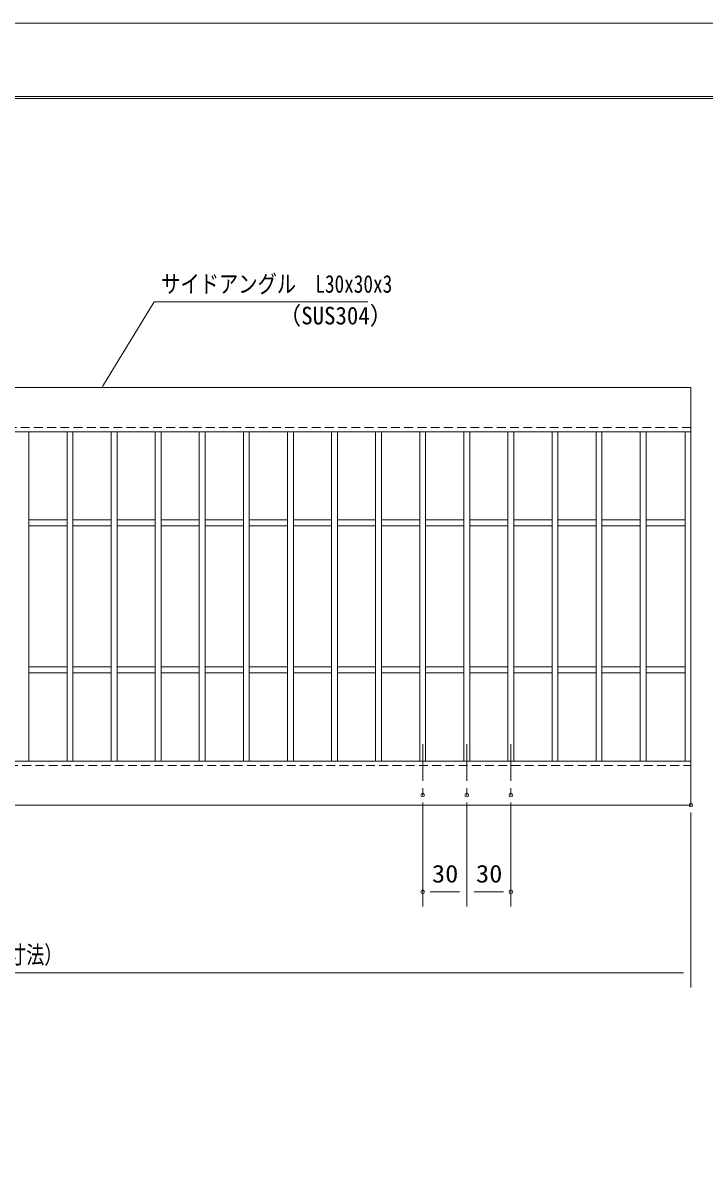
# Model space of a CAD drawing. Units: millimetres, scale not verified. Extents: x -1050 to 1050, y -742 to 742.
# Drawn here: x -122 to 342, y -42 to 742 of the extents above; entities that cross this region are included whole.
import ezdxf
from ezdxf.enums import TextEntityAlignment as Align

# ---------------------------------------------------------------- set-up
doc = ezdxf.new("R2010")
doc.units = ezdxf.units.MM
doc.header["$LTSCALE"] = 5
doc.header["$PDMODE"] = 32
doc.header["$PDSIZE"] = 2.5
doc.linetypes.add('CHAIN1', pattern=[8, 5, -1, 1, -1])
doc.linetypes.add('DASHED1', pattern=[1.8, 1.2, -0.6])
for name, color, linetype, lineweight in [('0-0_7-図\u3000枠', 4, 'Continuous', 9), ('0-1_寸法注釈', 2, 'Continuous', 9), ('0-2_蓋', 5, 'Continuous', 9), ('0-4_DEFPOINTS', 134, 'Continuous', 9), ('0-5_中心線', 6, 'CHAIN1', 9), ('0-6_破線', 4, 'DASHED1', 9)]:
    doc.layers.add(name, color=color, linetype=linetype, lineweight=lineweight)
doc.styles.add('ＭＳ ゴシック', font='')
doc.styles.get('ＭＳ ゴシック').set_extended_font_data('MS Gothic')

msp = doc.modelspace()

# ---------------------------------------------------------------- linework, layer by layer
at = {"layer": '0-0_7-図\u3000枠'}
msp.add_line((-973.75, 691.25), (998.75, 691.25), dxfattribs=at)
msp.add_lwpolyline([(-975, 692.5), (1000, 692.5), (1000, -692.5)], dxfattribs=at)
at = {"layer": '0-1_寸法注釈'}
for p, q in [((149.636, 212.328), (149.636, 141.522)), ((179.636, 212.328), (179.636, 141.522)), ((179.636, 212.328), (179.636, 141.522)), ((209.636, 212.328), (209.636, 141.522)), ((332.136, 205.475), (332.136, 86.344)), ((174.636, 151.522), (154.636, 151.522)), ((184.636, 151.522), (204.636, 151.522)), ((327.136, 96.344), (-657.864, 96.344))]:
    msp.add_line(p, q, dxfattribs=at)
msp.add_lwpolyline([(112.214, 552.749), (-33.113, 552.749), (-68.163, 495.322)], dxfattribs=at)
at = {"layer": '0-2_蓋'}
for p, q in [((332.136, 494.475), (-662.864, 494.475)), ((332.136, 210.475), (332.136, 494.475)), ((332.136, 464.475), (-662.864, 464.475)), ((-118.364, 464.475), (-118.364, 240.475)), ((-92.364, 464.475), (-92.364, 240.475)), ((-88.364, 464.475), (-88.364, 240.475)), ((-62.364, 464.475), (-62.364, 240.475)), ((-58.364, 464.475), (-58.364, 240.475)), ((-32.364, 464.475), (-32.364, 240.475)), ((-28.364, 464.475), (-28.364, 240.475)), ((-2.364, 464.475), (-2.364, 240.475)), ((1.636, 464.475), (1.636, 240.475)), ((27.636, 464.475), (27.636, 240.475)), ((31.636, 464.475), (31.636, 240.475)), ((57.636, 464.475), (57.636, 240.475)), ((61.636, 464.475), (61.636, 240.475)), ((87.636, 464.475), (87.636, 240.475)), ((91.636, 464.475), (91.636, 240.475)), ((117.636, 464.475), (117.636, 240.475)), ((121.636, 464.475), (121.636, 240.475)), ((147.636, 464.475), (147.636, 240.475)), ((151.636, 464.475), (151.636, 240.475)), ((177.636, 464.475), (177.636, 240.475)), ((181.636, 464.475), (181.636, 240.475)), ((207.636, 464.475), (207.636, 240.475)), ((211.636, 464.475), (211.636, 240.475)), ((237.636, 464.475), (237.636, 240.475)), ((241.636, 464.475), (241.636, 240.475)), ((267.636, 464.475), (267.636, 240.475)), ((271.636, 464.475), (271.636, 240.475)), ((297.636, 464.475), (297.636, 240.475)), ((301.636, 464.475), (301.636, 240.475)), ((328.136, 240.475), (328.136, 464.475)), ((-92.364, 404.475), (-118.364, 404.475)), ((-92.364, 400.475), (-118.364, 400.475)), ((-62.364, 404.475), (-88.364, 404.475)), ((-62.364, 400.475), (-88.364, 400.475)), ((-32.364, 404.475), (-58.364, 404.475)), ((-32.364, 400.475), (-58.364, 400.475)), ((-2.364, 404.475), (-28.364, 404.475)), ((-2.364, 400.475), (-28.364, 400.475)), ((27.636, 404.475), (1.636, 404.475)), ((27.636, 400.475), (1.636, 400.475)), ((57.636, 404.475), (31.636, 404.475)), ((57.636, 400.475), (31.636, 400.475)), ((87.636, 404.475), (61.636, 404.475)), ((87.636, 400.475), (61.636, 400.475)), ((117.636, 404.475), (91.636, 404.475)), ((117.636, 400.475), (91.636, 400.475)), ((147.636, 404.475), (121.636, 404.475)), ((147.636, 400.475), (121.636, 400.475)), ((177.636, 404.475), (151.636, 404.475)), ((177.636, 400.475), (151.636, 400.475)), ((207.636, 404.475), (181.636, 404.475)), ((207.636, 400.475), (181.636, 400.475)), ((237.636, 404.475), (211.636, 404.475)), ((237.636, 400.475), (211.636, 400.475)), ((267.636, 404.475), (241.636, 404.475)), ((267.636, 400.475), (241.636, 400.475)), ((297.636, 404.475), (271.636, 404.475)), ((297.636, 400.475), (271.636, 400.475)), ((328.136, 404.475), (301.636, 404.475)), ((328.136, 400.475), (301.636, 400.475)), ((-92.364, 304.475), (-118.364, 304.475)), ((-92.364, 300.475), (-118.364, 300.475)), ((-62.364, 304.475), (-88.364, 304.475)), ((-62.364, 300.475), (-88.364, 300.475)), ((-32.364, 304.475), (-58.364, 304.475)), ((-32.364, 300.475), (-58.364, 300.475)), ((-2.364, 304.475), (-28.364, 304.475)), ((-2.364, 300.475), (-28.364, 300.475)), ((27.636, 304.475), (1.636, 304.475)), ((27.636, 300.475), (1.636, 300.475)), ((57.636, 304.475), (31.636, 304.475)), ((57.636, 300.475), (31.636, 300.475)), ((87.636, 304.475), (61.636, 304.475)), ((87.636, 300.475), (61.636, 300.475)), ((117.636, 304.475), (91.636, 304.475)), ((117.636, 300.475), (91.636, 300.475)), ((147.636, 304.475), (121.636, 304.475)), ((147.636, 300.475), (121.636, 300.475)), ((177.636, 304.475), (151.636, 304.475)), ((177.636, 300.475), (151.636, 300.475)), ((207.636, 304.475), (181.636, 304.475)), ((207.636, 300.475), (181.636, 300.475)), ((237.636, 304.475), (211.636, 304.475)), ((237.636, 300.475), (211.636, 300.475)), ((267.636, 304.475), (241.636, 304.475)), ((267.636, 300.475), (241.636, 300.475)), ((297.636, 304.475), (271.636, 304.475)), ((297.636, 300.475), (271.636, 300.475)), ((328.136, 304.475), (301.636, 304.475)), ((328.136, 300.475), (301.636, 300.475)), ((-662.864, 240.475), (332.136, 240.475)), ((-662.864, 210.475), (332.136, 210.475))]:
    msp.add_line(p, q, dxfattribs=at)
at = {"layer": '0-4_DEFPOINTS'}
msp.add_lwpolyline([(-1050, -742.5), (-1050, 742.5), (1050, 742.5), (1050, -742.5)], close=True, dxfattribs=at)
for p in [(149.636, 217.328), (179.636, 217.328), (209.636, 217.328), (332.136, 210.475), (149.636, 151.522), (209.636, 151.522)]:
    msp.add_point(p, dxfattribs=at)
at = {"layer": '0-5_中心線'}
for p, q in [((149.636, 251.969), (149.636, 217.328)), ((179.636, 251.969), (179.636, 217.328)), ((209.636, 251.969), (209.636, 217.328))]:
    msp.add_line(p, q, dxfattribs=at)
at = {"layer": '0-6_破線'}
for p, q in [((332.136, 467.475), (-662.864, 467.475)), ((-662.864, 237.475), (332.136, 237.475))]:
    msp.add_line(p, q, dxfattribs=at)

# ---------------------------------------------------------------- texts
at = {"layer": '0-1_寸法注釈', "color": 7, "style": 'ＭＳ ゴシック'}
for s, height, width, p in [('サイドアングル\u3000L30x30x3', 12.02, 0.8, (-28.335, 555.436)), ('（SUS304）', 12.02, 0.95, (51.418, 533.881)), ('30', 12.02, 1.1, (155.903, 154.209)), ('30', 12.02, 1.1, (185.903, 154.209)), ('995（定尺蓋長さ寸法）', 12.03, 0.75, (-224.663, 99.031))]:
    msp.add_text(s, height=height, dxfattribs=dict(at, width=width)).set_placement(p, align=Align.BOTTOM_LEFT)

doc.saveas('drawing.dxf')
